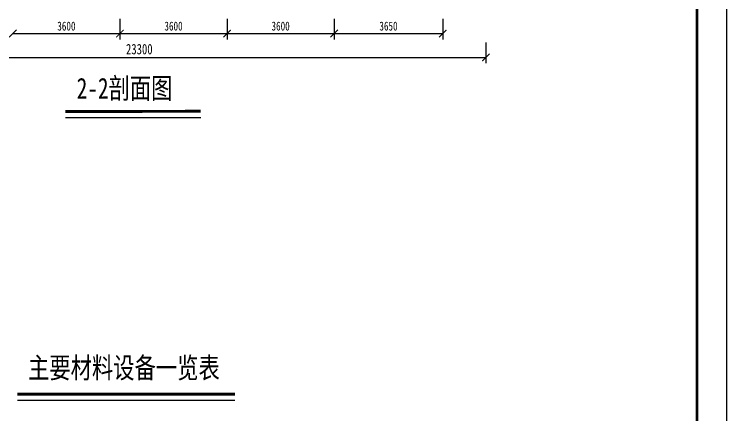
# Model space of a CAD drawing. Header units: millimetres. Extents: x 4237 to 5078, y 1819 to 2413.
# Drawn here: x 4838.7 to 5078.1, y 2151.7 to 2286.7 of the extents above; entities that cross this region are included whole.
import ezdxf

# ---------------------------------------------------------------- set-up
doc = ezdxf.new("R2010")
doc.units = ezdxf.units.MM
doc.header["$LTSCALE"] = 0.5
doc.layers.add('TWT_TITLE', color=7, linetype='Continuous')
doc.layers.add('尺寸标注', color=3, linetype='Continuous')
doc.styles.get("Standard").update_dxf_attribs({"font": '', "width": 0.75})
doc.styles.get('Standard').set_extended_font_data('FangSong_GB2312')

# ---------------------------------------------------------------- blocks, each defined once
blk = doc.blocks.new('_ArchTick')
at = {"color": 0, "linetype": 'ByBlock', "const_width": 0.15}
blk.add_lwpolyline([(-0.5, -0.5), (0.5, 0.5)], dxfattribs=at)

msp = doc.modelspace()

# ---------------------------------------------------------------- linework, layer by layer
for p, q in [((4855.854, 2252.005), (4901.367, 2252.005)), ((4839.747, 2156.923), (4912.842, 2156.923))]:
    msp.add_line(p, q)
at = {"const_width": 1}
for points in [[(4855.854, 2254.005), (4901.366, 2254.032)], [(4839.747, 2158.923), (4912.842, 2158.923)]]:
    msp.add_lwpolyline(points, dxfattribs=at)
at = {"layer": 'TWT_TITLE', "color": 0}
msp.add_lwpolyline([(4237.137, 1819.483), (5078.137, 1819.483), (5078.137, 2413.483), (4237.137, 2413.483)], close=True, dxfattribs=at)
at = {"layer": 'TWT_TITLE', "color": 0, "const_width": 1}
msp.add_lwpolyline([(4262.137, 1829.483), (5068.137, 1829.483), (5068.137, 2403.483), (4262.137, 2403.483)], close=True, dxfattribs=at)
at = {"layer": '尺寸标注'}
for p, q in [((4874.197, 2285.161), (4874.197, 2278.161)), ((4874.197, 2285.161), (4874.197, 2278.161)), ((4910.197, 2285.161), (4910.197, 2278.161)), ((4910.197, 2285.161), (4910.197, 2278.161)), ((4946.197, 2285.161), (4946.197, 2278.161)), ((4946.197, 2285.161), (4946.197, 2278.161)), ((4982.697, 2285.161), (4982.697, 2278.161)), ((4838.197, 2280.161), (4874.197, 2280.161)), ((4874.197, 2280.161), (4910.197, 2280.161)), ((4910.197, 2280.161), (4946.197, 2280.161)), ((4946.197, 2280.161), (4982.697, 2280.161)), ((4997.197, 2277.161), (4997.197, 2270.161)), ((4764.197, 2272.161), (4997.197, 2272.161))]:
    msp.add_line(p, q, dxfattribs=at)

# ---------------------------------------------------------------- block references
at = {"layer": '尺寸标注', "xscale": 2.5, "yscale": 2.5, "zscale": 2.5, "rotation": 180}
for p in [(4838.197, 2280.161), (4874.197, 2280.161), (4910.197, 2280.161), (4946.197, 2280.161)]:
    msp.add_blockref('_ArchTick', p, dxfattribs=at)
at = {"layer": '尺寸标注', "xscale": 2.5, "yscale": 2.5, "zscale": 2.5}
for p in [(4838.197, 2280.161), (4874.197, 2280.161), (4910.197, 2280.161), (4946.197, 2280.161), (4982.697, 2280.161), (4997.197, 2272.161)]:
    msp.add_blockref('_ArchTick', p, dxfattribs=at)

# ---------------------------------------------------------------- texts
at = {"char_height": 7, "attachment_point": 1}
for s, insert, width in [('2-2剖面图', (4859.65, 2265.288), 75.12829), ('主要材料设备一览表', (4843.299, 2171.305), 69.40629)]:
    msp.add_mtext(s, dxfattribs=dict(at, insert=insert, width=width))
at = {"layer": '尺寸标注', "attachment_point": 5}
for s, insert, char_height in [('3600', (4856.197, 2282.661), 3), ('3600', (4892.197, 2282.661), 3), ('3600', (4928.197, 2282.661), 3), ('3650', (4964.447, 2282.661), 3), ('23300', (4880.697, 2274.911), 3.5)]:
    msp.add_mtext(s, dxfattribs=dict(at, insert=insert, char_height=char_height))

doc.saveas('drawing.dxf')
